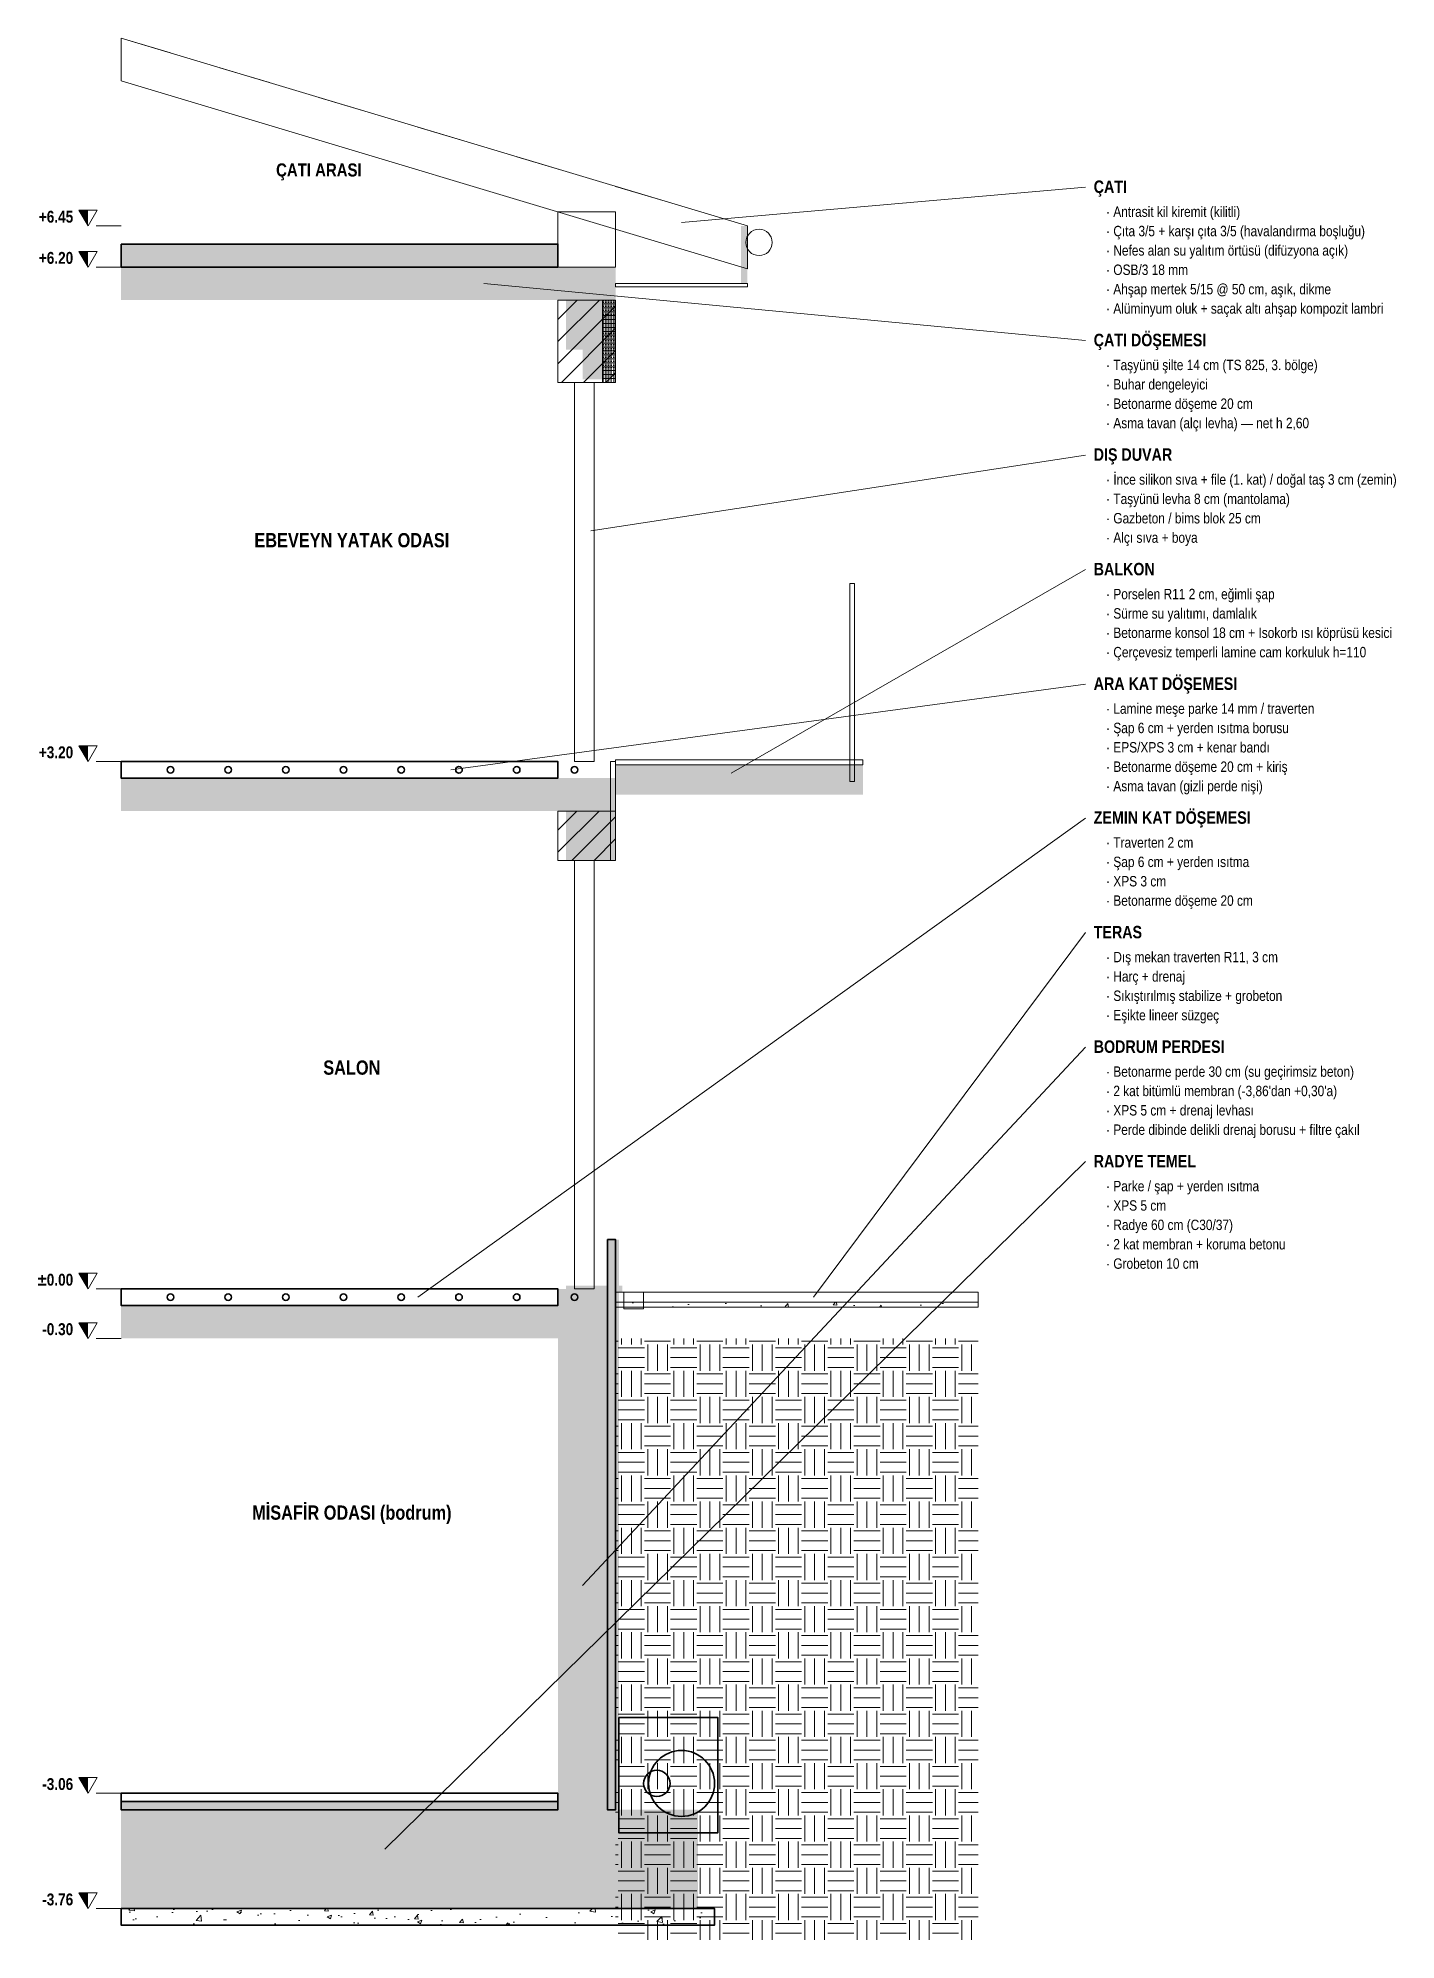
# Model space of a CAD drawing. Header units: centimetres. Extents: x -50 to 773, y -395 to 759.
import ezdxf
from ezdxf.enums import TextEntityAlignment as Align

# ---------------------------------------------------------------- set-up
doc = ezdxf.new("R2010")
doc.units = ezdxf.units.CM
doc.header["$LTSCALE"] = 0.25
for name, color, linetype, lineweight in [('M-CKAP-KIREMIT', 66, 'Continuous', 9), ('M-CKAP-KIREMIT-T', 8, 'Continuous', 5), ('M-CVRE-ZEMIN-T', 8, 'Continuous', 5), ('M-DUVA-GAZBETON-T', 8, 'Continuous', 5), ('M-GOST-KESITKOT', 46, 'Continuous', 9), ('M-GOST-YAZI', 2, 'Continuous', 9), ('M-ISYA-TASYUNU-T', 8, 'Continuous', 5), ('M-KALD-TAS', 45, 'Continuous', 9), ('M-PNKS-ALUMINYUM', 171, 'Continuous', 9), ('M-TASI-BETONARME', 5, 'Continuous', 35), ('M-TASI-BETONARME-T', 250, 'Continuous', 5)]:
    doc.layers.add(name, color=color, linetype=linetype, lineweight=lineweight)
doc.styles.add('YAZI', font='arialn.ttf')
doc.styles.add('YAZI-KALIN', font='arialnb.ttf')

msp = doc.modelspace()

# ---------------------------------------------------------------- hatches: boundary and pattern name
at = {"layer": 'M-CKAP-KIREMIT-T'}
h = msp.add_hatch(color=256, dxfattribs=at)
h.dxf.hatch_style = 1
h.paths.add_polyline_path([(376, 645), (380, 645), (380, 610), (376, 610)])
at = {"layer": 'M-CVRE-ZEMIN-T'}
h = msp.add_hatch(dxfattribs=at)
h.set_pattern_fill('EARTH', scale=2.5)
h.paths.add_polyline_path([(300, -30), (520, -30), (520, -395), (300, -395)])
at = {"layer": 'M-DUVA-GAZBETON-T'}
h = msp.add_hatch(dxfattribs=at)
h.set_pattern_fill('ANSI31', scale=3)
h.paths.add_polyline_path([(265, 600), (300, 600), (300, 550), (265, 550)])
h = msp.add_hatch(dxfattribs=at)
h.set_pattern_fill('ANSI31', scale=3)
h.paths.add_polyline_path([(265, 290), (300, 290), (300, 260), (265, 260)])
at = {"layer": 'M-GOST-KESITKOT'}
h = msp.add_hatch(color=256, dxfattribs=at)
h.dxf.hatch_style = 1
h.paths.add_polyline_path([(-25.5, 654.5), (-20, 654.5), (-20, 645)])
h = msp.add_hatch(color=256, dxfattribs=at)
h.dxf.hatch_style = 1
h.paths.add_polyline_path([(-25.5, 629.5), (-20, 629.5), (-20, 620)])
h = msp.add_hatch(color=256, dxfattribs=at)
h.dxf.hatch_style = 1
h.paths.add_polyline_path([(-25.5, 329.5), (-20, 329.5), (-20, 320)])
h = msp.add_hatch(color=256, dxfattribs=at)
h.dxf.hatch_style = 1
h.paths.add_polyline_path([(-25.5, 9.5), (-20, 9.5), (-20, 0)])
h = msp.add_hatch(color=256, dxfattribs=at)
h.dxf.hatch_style = 1
h.paths.add_polyline_path([(-25.5, -20.5), (-20, -20.5), (-20, -30)])
h = msp.add_hatch(color=256, dxfattribs=at)
h.dxf.hatch_style = 1
h.paths.add_polyline_path([(-25.5, -296.5), (-20, -296.5), (-20, -306)])
h = msp.add_hatch(color=256, dxfattribs=at)
h.dxf.hatch_style = 1
h.paths.add_polyline_path([(-25.5, -366.5), (-20, -366.5), (-20, -376)])
at = {"layer": 'M-ISYA-TASYUNU-T'}
h = msp.add_hatch(dxfattribs=at)
h.set_pattern_fill('INSUL', scale=0.25)
h.paths.add_polyline_path([(0, 634), (265, 634), (265, 620), (0, 620)])
h = msp.add_hatch(dxfattribs=at)
h.set_pattern_fill('INSUL', scale=0.25)
h.paths.add_polyline_path([(292, 600), (300, 600), (300, 550), (292, 550)])
h = msp.add_hatch(dxfattribs=at)
h.set_pattern_fill('INSUL', scale=0.25)
h.paths.add_polyline_path([(295, 30), (300, 30), (300, -316), (295, -316)])
h = msp.add_hatch(dxfattribs=at)
h.set_pattern_fill('INSUL', scale=0.25)
h.paths.add_polyline_path([(0, -311), (265, -311), (265, -316), (0, -316)])
at = {"layer": 'M-PNKS-ALUMINYUM'}
h = msp.add_hatch(color=256, dxfattribs=at)
h.dxf.hatch_style = 1
h.paths.add_polyline_path([(280, 570), (297, 570), (297, 552), (280, 552)])
h = msp.add_hatch(color=256, dxfattribs=at)
h.dxf.hatch_style = 1
h.paths.add_polyline_path([(300, 318), (450, 318), (450, 300), (300, 300)])
h = msp.add_hatch(color=256, dxfattribs=at)
h.dxf.hatch_style = 1
h.paths.add_polyline_path([(270, 2), (304, 2), (304, -2), (270, -2)])
at = {"layer": 'M-TASI-BETONARME-T'}
h = msp.add_hatch(color=256, dxfattribs=at)
h.dxf.hatch_style = 1
h.paths.add_polyline_path([(0, 620), (300, 620), (300, 600), (0, 600)])
h = msp.add_hatch(color=256, dxfattribs=at)
h.dxf.hatch_style = 1
h.paths.add_polyline_path([(270, 600), (300, 600), (300, 570), (270, 570)])
h = msp.add_hatch(color=256, dxfattribs=at)
h.dxf.hatch_style = 1
h.paths.add_polyline_path([(0, 310), (300, 310), (300, 290), (0, 290)])
h = msp.add_hatch(color=256, dxfattribs=at)
h.dxf.hatch_style = 1
h.paths.add_polyline_path([(270, 290), (300, 290), (300, 260), (270, 260)])
h = msp.add_hatch(color=256, dxfattribs=at)
h.dxf.hatch_style = 1
h.paths.add_polyline_path([(300, 30), (302, 30), (302, -316), (300, -316)])
h = msp.add_hatch(color=256, dxfattribs=at)
h.dxf.hatch_style = 1
h.paths.add_polyline_path([(265, 0), (295, 0), (295, -316), (265, -316)])
h = msp.add_hatch(color=256, dxfattribs=at)
h.dxf.hatch_style = 1
h.paths.add_polyline_path([(0, -10), (300, -10), (300, -30), (0, -30)])
h = msp.add_hatch(dxfattribs=at)
h.set_pattern_fill('AR-CONC', scale=0.15)
h.paths.add_polyline_path([(300, -8), (520, -8), (520, -11), (300, -11)])
h = msp.add_hatch(color=256, dxfattribs=at)
h.dxf.hatch_style = 1
h.paths.add_polyline_path([(270, -30), (300, -30), (300, -60), (270, -60)])
h = msp.add_hatch(color=256, dxfattribs=at)
h.dxf.hatch_style = 1
h.paths.add_polyline_path([(0, -316), (350, -316), (350, -376), (0, -376)])
h = msp.add_hatch(dxfattribs=at)
h.set_pattern_fill('AR-CONC', scale=0.15)
h.paths.add_polyline_path([(0, -376), (360, -376), (360, -386), (0, -386)])

# ---------------------------------------------------------------- linework, layer by layer
at = {"layer": 'M-CKAP-KIREMIT'}
for p, q in [((0, 759), (30, 750)), ((60, 741), (90, 732)), ((120, 723), (150, 714)), ((180, 705), (210, 696)), ((240, 687), (270, 678)), ((300, 669), (330, 660))]:
    msp.add_line(p, q, dxfattribs=at)
for points in [[(0, 759), (380, 645), (380, 619), (0, 733)], [(265, 653.5), (300, 653.5), (300, 620), (265, 620)], [(300, 610), (380, 610), (380, 608), (300, 608)]]:
    msp.add_lwpolyline(points, close=True, dxfattribs=at)
msp.add_circle((387, 635), 8, dxfattribs=at)
at = {"layer": 'M-GOST-KESITKOT'}
for p, q in [((-15, 645), (0, 645)), ((-15, 620), (0, 620)), ((-15, 320), (0, 320)), ((-15, 0), (0, 0)), ((-15, -30), (0, -30)), ((-15, -306), (0, -306)), ((-15, -376), (0, -376))]:
    msp.add_line(p, q, dxfattribs=at)
for points in [[(-25.5, 654.5), (-14.5, 654.5), (-20, 645)], [(-25.5, 629.5), (-14.5, 629.5), (-20, 620)], [(-25.5, 329.5), (-14.5, 329.5), (-20, 320)], [(-25.5, 9.5), (-14.5, 9.5), (-20, 0)], [(-25.5, -20.5), (-14.5, -20.5), (-20, -30)], [(-25.5, -296.5), (-14.5, -296.5), (-20, -306)], [(-25.5, -366.5), (-14.5, -366.5), (-20, -376)]]:
    msp.add_lwpolyline(points, close=True, dxfattribs=at)
at = {"layer": 'M-GOST-YAZI'}
for p, q in [((585, 668.5), (340, 647)), ((585, 575.5), (220, 610)), ((585, 506), (285, 460)), ((585, 436.5), (370, 313)), ((585, 367), (200, 315)), ((585, 285.75), (180, -5)), ((585, 216.25), (420, -5)), ((585, 146.75), (280, -180)), ((585, 77.25), (160, -340))]:
    msp.add_line(p, q, dxfattribs=at)
at = {"layer": 'M-KALD-TAS'}
for points in [[(300, -2), (520, -2), (520, -8), (300, -8)], [(300, -8), (520, -8), (520, -11), (300, -11)], [(305, -2), (317, -2), (317, -12), (305, -12)]]:
    msp.add_lwpolyline(points, close=True, dxfattribs=at)
at = {"layer": 'M-PNKS-ALUMINYUM'}
for points in [[(265, 600), (300, 600), (300, 550), (265, 550)], [(292, 600), (300, 600), (300, 550), (292, 550)], [(275, 550), (287, 550), (287, 320), (275, 320)], [(442, 428), (445, 428), (445, 308), (442, 308)], [(297, 320), (300, 320), (300, 260), (297, 260)], [(300, 321), (450, 321), (450, 318), (300, 318)], [(265, 290), (300, 290), (300, 260), (265, 260)], [(275, 260), (287, 260), (287, 0), (275, 0)]]:
    msp.add_lwpolyline(points, close=True, dxfattribs=at)
at = {"layer": 'M-TASI-BETONARME'}
for points in [[(0, 634), (265, 634), (265, 620), (0, 620)], [(0, 320), (265, 320), (265, 310), (0, 310)], [(295, 30), (300, 30), (300, -316), (295, -316)], [(0, 0), (265, 0), (265, -10), (0, -10)], [(302, -260), (362, -260), (362, -330), (302, -330)], [(0, -306), (265, -306), (265, -316), (0, -316)], [(0, -311), (265, -311), (265, -316), (0, -316)], [(0, -376), (360, -376), (360, -386), (0, -386)]]:
    msp.add_lwpolyline(points, close=True, dxfattribs=at)
for centre, radius in [((30, 315), 2), ((65, 315), 2), ((100, 315), 2), ((135, 315), 2), ((170, 315), 2), ((205, 315), 2), ((240, 315), 2), ((275, 315), 2), ((30, -5), 2), ((65, -5), 2), ((100, -5), 2), ((135, -5), 2), ((170, -5), 2), ((205, -5), 2), ((240, -5), 2), ((275, -5), 2), ((340, -300), 20), ((325, -300), 8)]:
    msp.add_circle(centre, radius, dxfattribs=at)

# ---------------------------------------------------------------- texts
at = {"layer": 'M-GOST-KESITKOT', "style": 'YAZI-KALIN'}
for s, p in [('+6.45', (-29, 647)), ('+6.20', (-29, 622)), ('+3.20', (-29, 322)), ('%%p0.00', (-29, 2)), ('-0.30', (-29, -28)), ('-3.06', (-29, -304)), ('-3.76', (-29, -374))]:
    msp.add_text(s, height=7.2, dxfattribs=at).set_placement(p, align=Align.RIGHT)
at = {"layer": 'M-GOST-YAZI', "style": 'YAZI-KALIN'}
for s, height, p in [('ÇATI ARASI', 7.92, (120, 675)), ('EBEVEYN YATAK ODASI', 8.64, (140, 450)), ('SALON', 8.64, (140, 130)), ('MİSAFİR ODASI (bodrum)', 8.64, (140, -140))]:
    msp.add_text(s, height=height, dxfattribs=at).set_placement(p, align=Align.CENTER)
at = {"layer": 'M-GOST-YAZI'}
for s, height, style, p in [('ÇATI', 7.56, 'YAZI-KALIN', (590, 665)), ('· Antrasit kil kiremit (kilitli)', 6.3, 'YAZI', (597.5, 650.5)), ('· Çıta 3/5 + karşı çıta 3/5 (havalandırma boşluğu)', 6.3, 'YAZI', (597.5, 638.75)), ('· Nefes alan su yalıtım örtüsü (difüzyona açık)', 6.3, 'YAZI', (597.5, 627)), ('· OSB/3 18 mm', 6.3, 'YAZI', (597.5, 615.25)), ('· Ahşap mertek 5/15 @ 50 cm, aşık, dikme', 6.3, 'YAZI', (597.5, 603.5)), ('· Alüminyum oluk + saçak altı ahşap kompozit lambri', 6.3, 'YAZI', (597.5, 591.75)), ('ÇATI DÖŞEMESI', 7.56, 'YAZI-KALIN', (590, 572)), ('· Taşyünü şilte 14 cm (TS 825, 3. bölge)', 6.3, 'YAZI', (597.5, 557.5)), ('· Buhar dengeleyici', 6.3, 'YAZI', (597.5, 545.75)), ('· Betonarme döşeme 20 cm', 6.3, 'YAZI', (597.5, 534)), ('· Asma tavan (alçı levha) — net h 2,60', 6.3, 'YAZI', (597.5, 522.25)), ('DIŞ DUVAR', 7.56, 'YAZI-KALIN', (590, 502.5)), ('· İnce silikon sıva + file (1. kat) / doğal taş 3 cm (zemin)', 6.3, 'YAZI', (597.5, 488)), ('· Taşyünü levha 8 cm (mantolama)', 6.3, 'YAZI', (597.5, 476.25)), ('· Gazbeton / bims blok 25 cm', 6.3, 'YAZI', (597.5, 464.5)), ('· Alçı sıva + boya', 6.3, 'YAZI', (597.5, 452.75)), ('BALKON', 7.56, 'YAZI-KALIN', (590, 433)), ('· Porselen R11 2 cm, eğimli şap', 6.3, 'YAZI', (597.5, 418.5)), ('· Sürme su yalıtımı, damlalık', 6.3, 'YAZI', (597.5, 406.75)), ('· Betonarme konsol 18 cm + Isokorb ısı köprüsü kesici', 6.3, 'YAZI', (597.5, 395)), ('· Çerçevesiz temperli lamine cam korkuluk h=110', 6.3, 'YAZI', (597.5, 383.25)), ('ARA KAT DÖŞEMESI', 7.56, 'YAZI-KALIN', (590, 363.5)), ('· Lamine meşe parke 14 mm / traverten', 6.3, 'YAZI', (597.5, 349)), ('· Şap 6 cm + yerden ısıtma borusu', 6.3, 'YAZI', (597.5, 337.25)), ('· EPS/XPS 3 cm + kenar bandı', 6.3, 'YAZI', (597.5, 325.5)), ('· Betonarme döşeme 20 cm + kiriş', 6.3, 'YAZI', (597.5, 313.75)), ('· Asma tavan (gizli perde nişi)', 6.3, 'YAZI', (597.5, 302)), ('ZEMIN KAT DÖŞEMESI', 7.56, 'YAZI-KALIN', (590, 282.25)), ('· Traverten 2 cm', 6.3, 'YAZI', (597.5, 267.75)), ('· Şap 6 cm + yerden ısıtma', 6.3, 'YAZI', (597.5, 256)), ('· XPS 3 cm', 6.3, 'YAZI', (597.5, 244.25)), ('· Betonarme döşeme 20 cm', 6.3, 'YAZI', (597.5, 232.5)), ('TERAS', 7.56, 'YAZI-KALIN', (590, 212.75)), ('· Dış mekan traverten R11, 3 cm', 6.3, 'YAZI', (597.5, 198.25)), ('· Harç + drenaj', 6.3, 'YAZI', (597.5, 186.5)), ('· Sıkıştırılmış stabilize + grobeton', 6.3, 'YAZI', (597.5, 174.75)), ('· Eşikte lineer süzgeç', 6.3, 'YAZI', (597.5, 163)), ('BODRUM PERDESI', 7.56, 'YAZI-KALIN', (590, 143.25)), ('· Betonarme perde 30 cm (su geçirimsiz beton)', 6.3, 'YAZI', (597.5, 128.75)), ("· 2 kat bitümlü membran (-3,86'dan +0,30'a)", 6.3, 'YAZI', (597.5, 117)), ('· XPS 5 cm + drenaj levhası', 6.3, 'YAZI', (597.5, 105.25)), ('· Perde dibinde delikli drenaj borusu + filtre çakıl', 6.3, 'YAZI', (597.5, 93.5)), ('RADYE TEMEL', 7.56, 'YAZI-KALIN', (590, 73.75)), ('· Parke / şap + yerden ısıtma', 6.3, 'YAZI', (597.5, 59.25)), ('· XPS 5 cm', 6.3, 'YAZI', (597.5, 47.5)), ('· Radye 60 cm (C30/37)', 6.3, 'YAZI', (597.5, 35.75)), ('· 2 kat membran + koruma betonu', 6.3, 'YAZI', (597.5, 24)), ('· Grobeton 10 cm', 6.3, 'YAZI', (597.5, 12.25))]:
    msp.add_text(s, height=height, dxfattribs=dict(at, style=style)).set_placement(p)

doc.saveas('drawing.dxf')
